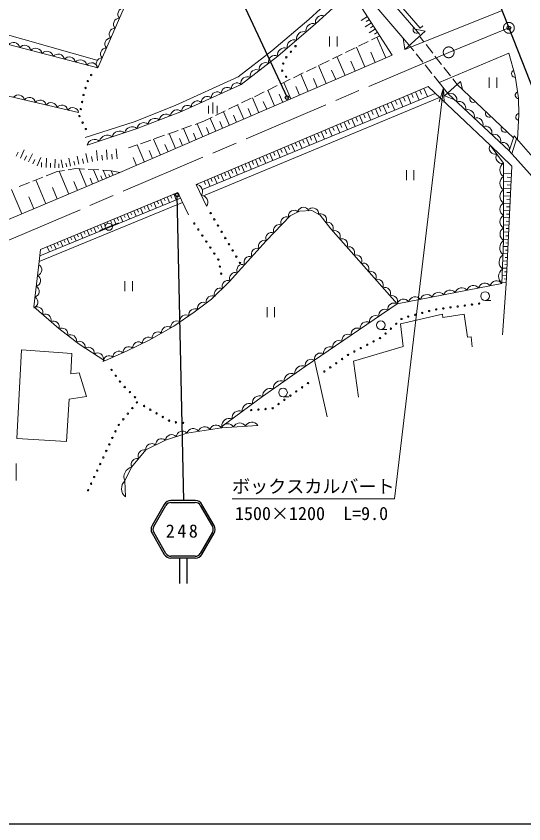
# Model space of a CAD drawing. Units: millimetres, scale not verified. Extents: x 40000 to 680000, y 20000 to 380000.
# Drawn here: x 392611 to 462893, y 205000 to 316886 of the extents above; entities that cross this region are included whole.
import ezdxf
from ezdxf.enums import TextEntityAlignment as Align

# ---------------------------------------------------------------- set-up
doc = ezdxf.new("R2010")
doc.units = ezdxf.units.MM
doc.header["$LTSCALE"] = 1000
doc.header["$PDMODE"] = 32
doc.header["$PDSIZE"] = 500
doc.linetypes.add('CHAIN', pattern=[18.5, 12, -1.5, 3.5, -1.5])
for name, color, linetype, lineweight in [('M-BMK', 2, 'CHAIN', 13), ('M-BMK-OTRS', 5, 'Continuous', 25), ('M-STR-HTXT', 7, 'Continuous', 13), ('M-STR-STRC', 7, 'Continuous', 25), ('M-TTL-BAND', 7, 'Continuous', 25), ('M-WORK', 1, 'Continuous', 13)]:
    doc.layers.add(name, color=color, linetype=linetype, lineweight=lineweight)
doc.layers.add('M-OTRS', color=6, linetype='Continuous')
doc.styles.add('ＭＳ ゴシック', font='')
doc.styles.get('ＭＳ ゴシック').set_extended_font_data('MS Gothic')

# ---------------------------------------------------------------- blocks, each defined once
blk = doc.blocks.new('open_arrow')
at = {"color": 0, "linetype": 'Continuous', "lineweight": -2}
blk.add_lwpolyline([(7.5, 1.25), (0, 0), (7.5, -1.25)], dxfattribs=at)

msp = doc.modelspace()

# ---------------------------------------------------------------- linework, layer by layer
at = {"layer": 'M-BMK'}
for p, q in [((460825, 315261), (452487, 311873)), ((452487, 311873), (350025, 268103))]:
    msp.add_line(p, q, dxfattribs=at)
for centre in [(460825, 315261), (452487, 311873)]:
    msp.add_circle(centre, 750, dxfattribs=at)
at = {"layer": 'M-BMK-OTRS'}
for p, q in [((446246, 352509), (460825, 315261)), ((460825, 315261), (475404, 278012))]:
    msp.add_line(p, q, dxfattribs=at)
at = {"layer": 'M-OTRS'}
msp.add_point((460825, 315261), dxfattribs=at)
at = {"layer": 'M-STR-HTXT'}
msp.add_lwpolyline([(451761, 306947), (445000, 250000), (422500, 250000)], dxfattribs=at)
at = {"layer": 'M-STR-STRC'}
for p, q in [((417042, 333792), (430110, 305605)), ((415833, 249782), (414886, 292094)), ((417415, 249782), (414036, 249782)), ((414036, 249516), (417415, 249516)), ((413114, 249250), (411425, 246324)), ((411655, 246191), (413345, 249117)), ((418106, 249117), (419795, 246191)), ((420025, 246324), (418336, 249250)), ((411425, 245260), (413114, 242334)), ((413345, 242467), (411655, 245393)), ((419795, 245393), (418106, 242467)), ((418336, 242334), (420025, 245260)), ((417415, 242068), (414036, 242068)), ((417415, 241802), (414036, 241802)), ((415225, 241802), (415225, 238302)), ((416225, 241802), (416225, 238302))]:
    msp.add_line(p, q, dxfattribs=at)
for centre in [(430110, 305605), (414886, 292094)]:
    msp.add_circle(centre, 250, dxfattribs=at)
for centre, radius, start, end in [((414036, 248718), 1064, 90, 150), ((414036, 248718), 798, 90, 150), ((417415, 248718), 1064, 30, 90), ((417415, 248718), 798, 30, 90), ((412347, 245792), 1064, 150, 210), ((412347, 245792), 798, 150, 210), ((419104, 245792), 798, 330, 30.00002), ((419104, 245792), 1064, 330, 30), ((414036, 242866), 1064, 210, 270), ((414036, 242866), 798, 210, 270), ((417415, 242866), 798, 270, 330), ((417415, 242866), 1064, 270, 330)]:
    msp.add_arc(centre, radius, start, end, dxfattribs=at)
at = {"layer": 'M-TTL-BAND'}
msp.add_line((40000, 205000), (579000, 205000), dxfattribs=at)
at = {"layer": 'M-WORK'}
for p, q in [((448544, 315214), (432644, 333747)), ((432272, 333115), (448513, 314346)), ((446985, 312927), (430809, 331847)), ((433135, 316407), (438425, 321317)), ((444687, 311494), (438989, 320330)), ((382990, 316698), (403780, 310784)), ((441241, 316838), (440373, 316278)), ((446410, 312283), (459879, 317678)), ((428014, 312066), (433135, 316407)), ((441801, 315970), (440941, 315415)), ((441521, 316404), (441087, 316124)), ((442078, 315539), (441648, 315262)), ((448544, 315214), (448923, 315539)), ((442356, 315109), (441503, 314559)), ((442631, 314683), (442204, 314408)), ((446410, 312283), (449217, 314787)), ((449217, 314787), (447856, 315105)), ((436012, 314068), (436012, 312668)), ((437062, 312668), (437062, 314068)), ((439987, 312732), (441336, 313388)), ((441785, 313607), (442957, 314177)), ((443769, 311097), (442530, 313969)), ((446206, 313839), (446410, 312283)), ((448460, 314112), (449060, 313338)), ((438188, 311857), (439537, 312513)), ((440898, 309858), (439714, 312599)), ((446985, 312927), (447664, 312076)), ((449366, 312943), (450286, 311758)), ((406965, 295208), (444687, 311494)), ((423356, 308481), (428014, 312066)), ((436390, 310982), (437739, 311638)), ((438157, 308674), (437027, 311291)), ((442334, 310478), (441714, 311913)), ((447976, 311686), (448912, 310513)), ((450592, 311363), (451511, 310177)), ((451151, 307709), (460824, 311773)), ((435539, 307544), (434461, 310043)), ((434592, 310107), (435940, 310763)), ((439527, 309266), (438935, 310637)), ((449224, 310123), (450160, 308950)), ((430995, 308357), (432343, 309013)), ((433041, 306465), (432011, 308851)), ((432793, 309232), (434142, 309888)), ((436848, 308109), (436283, 309418)), ((451818, 309782), (452737, 308597)), ((414626, 304531), (423356, 308481)), ((429196, 307482), (430545, 308138)), ((430655, 305436), (429672, 307713)), ((434290, 307005), (433751, 308254)), ((450472, 308560), (451151, 307709)), ((452390, 306161), (451151, 307709)), ((451927, 305866), (454106, 307850)), ((453043, 308202), (453643, 307428)), ((454106, 307850), (454410, 306788)), ((458090, 308371), (458090, 306971)), ((459140, 306971), (459140, 308371)), ((449628, 307124), (417525, 293571)), ((427398, 306607), (428747, 307263)), ((428378, 304452), (427439, 306627)), ((431848, 305950), (431333, 307143)), ((448487, 306642), (448727, 306072)), ((449057, 306883), (449542, 305735)), ((458213, 299022), (449628, 307124)), ((453643, 307428), (461460, 300041)), ((418406, 292853), (450625, 306183)), ((451208, 305633), (418555, 292001)), ((423801, 304857), (425150, 305513)), ((426203, 303513), (425307, 305589)), ((425599, 305732), (426948, 306388)), ((429517, 304944), (429025, 306083)), ((445660, 305449), (446135, 304325)), ((446222, 305686), (446460, 305124)), ((446784, 305924), (447262, 304792)), ((447350, 306163), (447589, 305597)), ((447917, 306402), (448398, 305261)), ((453331, 305279), (451927, 305866)), ((460871, 298208), (452390, 306161)), ((408968, 302238), (414626, 304531)), ((419251, 303416), (419251, 304466)), ((419851, 303416), (419851, 304916)), ((420451, 303416), (420451, 304466)), ((422002, 303982), (423351, 304638)), ((424127, 302617), (423272, 304599)), ((427291, 303983), (426821, 305070)), ((443436, 304510), (443904, 303402)), ((443990, 304744), (444224, 304190)), ((444544, 304978), (445015, 303862)), ((445102, 305214), (445338, 304656)), ((420204, 303107), (421553, 303763)), ((422146, 301761), (421329, 303654)), ((425165, 303065), (424717, 304103)), ((440701, 303356), (440930, 302813)), ((441243, 303585), (441705, 302492)), ((441790, 303815), (442020, 303269)), ((442336, 304046), (442800, 302945)), ((442886, 304278), (443118, 303728)), ((402177, 300072), (408968, 302238)), ((417378, 301890), (418583, 302318)), ((418583, 302318), (419754, 302888)), ((420253, 300945), (419473, 302751)), ((421199, 301353), (420791, 302299)), ((423136, 302189), (422709, 303180)), ((438013, 302221), (438464, 301151)), ((438547, 302446), (438773, 301912)), ((439082, 302672), (439537, 301595)), ((439620, 302899), (439848, 302361)), ((440159, 303127), (440617, 302042)), ((413608, 300554), (415021, 301055)), ((415493, 301222), (416906, 301723)), ((416621, 299376), (415780, 301324)), ((418447, 300165), (417659, 301990)), ((419350, 300555), (418960, 301458)), ((435374, 301107), (435595, 300583)), ((435897, 301328), (436342, 300274)), ((436424, 301550), (436647, 301023)), ((436951, 301772), (437399, 300711)), ((437482, 301997), (437706, 301466)), ((412595, 297638), (411638, 299856)), ((411723, 299886), (413136, 300387)), ((414674, 298536), (413776, 300614)), ((415648, 298956), (415227, 299930)), ((417534, 299771), (417140, 300683)), ((432780, 300012), (433216, 298980)), ((433296, 300229), (433514, 299714)), ((433812, 300447), (434250, 299408)), ((434331, 300666), (434551, 300147)), ((434851, 300886), (435293, 299839)), ((460871, 298208), (461546, 300310)), ((461225, 297816), (461897, 299906)), ((461546, 300310), (466317, 294821)), ((408161, 298623), (409366, 299050)), ((410378, 296681), (409357, 299047)), ((409838, 299217), (411251, 299719)), ((413635, 298087), (413186, 299126)), ((430234, 298937), (430447, 298432)), ((430739, 299150), (431168, 298133)), ((431247, 299365), (431462, 298856)), ((431756, 299579), (432188, 298555)), ((432268, 299795), (432484, 299283)), ((458213, 299022), (461221, 296106)), ((392625, 297472), (392886, 298041)), ((393195, 297211), (393715, 298350)), ((394332, 296692), (394852, 297829)), ((402518, 296627), (402252, 297843)), ((403861, 296891), (403734, 298255)), ((404546, 296955), (404483, 297641)), ((405232, 297018), (405105, 298390)), ((405907, 297081), (405844, 297756)), ((406581, 297143), (406456, 298493)), ((411487, 297160), (411008, 298268)), ((427237, 297672), (427446, 297178)), ((427732, 297880), (428152, 296885)), ((428229, 298090), (428439, 297593)), ((428727, 298300), (429150, 297298)), ((429228, 298512), (429440, 298011)), ((429729, 298724), (430156, 297714)), ((460871, 298208), (464898, 293739)), ((393764, 296952), (394024, 297520)), ((394918, 296424), (395186, 297010)), ((395504, 296157), (396040, 297328)), ((396112, 295949), (396136, 296601)), ((396764, 295925), (396812, 297228)), ((397360, 295903), (397382, 296500)), ((397957, 295882), (398000, 297075)), ((399072, 295874), (398833, 296967)), ((399614, 295992), (399495, 296534)), ((400155, 296110), (399918, 297194)), ((400729, 296236), (400604, 296810)), ((401303, 296361), (401052, 297509)), ((401910, 296494), (401778, 297102)), ((403187, 296774), (403041, 297443)), ((409269, 296202), (408791, 297311)), ((424788, 296638), (425199, 295663)), ((425275, 296843), (425481, 296356)), ((425762, 297049), (426176, 296068)), ((426253, 297256), (426460, 296765)), ((426743, 297463), (427161, 296475)), ((398269, 295351), (399314, 295519)), ((398516, 295861), (398536, 296420)), ((399889, 292228), (398554, 295397)), ((399808, 295598), (400854, 295766)), ((400854, 295766), (402069, 295694)), ((402359, 293268), (401319, 295738)), ((402568, 295664), (404065, 295575)), ((404014, 293965), (403317, 295619)), ((404564, 295545), (405780, 295473)), ((405122, 294431), (404655, 295540)), ((406044, 294820), (405768, 295474)), ((405780, 295473), (406965, 295208)), ((421907, 295421), (422310, 294468)), ((422384, 295623), (422585, 295146)), ((422861, 295824), (423266, 294864)), ((423341, 296027), (423543, 295546)), ((423821, 296229), (424229, 295262)), ((424304, 296433), (424509, 295950)), ((446633, 295550), (446633, 294150)), ((447683, 294150), (447683, 295550)), ((461221, 296106), (460465, 279807)), ((388931, 287613), (406965, 295208)), ((394903, 294033), (396299, 294580)), ((396765, 294762), (398269, 295351)), ((403186, 293616), (402838, 294444)), ((404568, 294198), (404335, 294752)), ((405583, 294625), (405445, 294953)), ((419554, 294428), (419751, 293961)), ((420020, 294625), (420417, 293685)), ((420490, 294823), (420689, 294353)), ((420960, 295022), (421360, 294075)), ((421434, 295221), (421634, 294748)), ((461174, 295107), (460068, 295158)), ((461149, 294553), (460595, 294579)), ((393040, 293304), (394437, 293851)), ((396719, 290893), (395327, 294199)), ((398304, 291560), (397637, 293145)), ((401124, 292748), (400604, 293983)), ((418972, 290547), (417525, 293571)), ((418621, 294034), (418818, 293567)), ((419087, 294231), (419481, 293298)), ((461123, 294000), (460071, 294049)), ((461099, 293474), (460573, 293499)), ((393413, 289501), (391986, 292891)), ((414972, 292472), (395998, 284540)), ((413989, 292061), (414154, 291667)), ((414450, 292254), (414782, 291460)), ((414911, 292447), (415077, 292050)), ((416459, 289375), (414972, 292472)), ((461074, 292948), (460075, 292995)), ((461051, 292449), (460551, 292472)), ((395066, 290197), (394370, 291850)), ((395802, 282898), (415643, 291074)), ((395895, 283678), (415346, 291693)), ((411221, 290904), (411383, 290517)), ((411682, 291097), (412008, 290317)), ((412144, 291290), (412306, 290900)), ((412605, 291483), (412933, 290698)), ((413066, 291675), (413230, 291283)), ((413527, 291868), (413857, 291079)), ((461028, 291949), (460078, 291993)), ((460982, 290950), (460082, 290992)), ((461005, 291450), (460530, 291472)), ((408914, 289940), (409234, 289174)), ((409376, 290133), (409536, 289750)), ((409837, 290325), (410159, 289555)), ((410298, 290518), (410459, 290133)), ((410760, 290711), (411083, 289936)), ((460935, 289951), (460085, 289991)), ((460958, 290451), (460508, 290472)), ((406146, 288783), (406461, 288031)), ((406608, 288976), (406765, 288600)), ((407069, 289168), (407385, 288412)), ((407530, 289361), (407688, 288983)), ((407992, 289554), (408310, 288793)), ((408453, 289747), (408612, 289367)), ((460889, 288952), (460088, 288989)), ((460912, 289452), (460487, 289472)), ((403379, 287626), (403687, 286888)), ((403840, 287819), (403994, 287450)), ((405441, 287719), (404140, 287174)), ((404301, 288011), (404611, 287269)), ((404763, 288204), (404918, 287833)), ((405224, 288397), (405304, 288206)), ((405441, 287719), (406790, 288277)), ((405685, 288590), (405841, 288217)), ((460843, 287953), (460092, 287988)), ((460866, 288453), (460465, 288471)), ((400611, 286469), (400913, 285745)), ((401072, 286661), (401223, 286300)), ((401533, 286854), (401838, 286126)), ((401995, 287047), (402147, 286683)), ((402456, 287240), (402762, 286507)), ((402917, 287433), (403070, 287067)), ((460796, 286954), (460095, 286987)), ((460773, 286455), (460422, 286471)), ((460819, 287454), (460444, 287471)), ((397843, 285312), (398139, 284603)), ((398304, 285504), (398452, 285150)), ((398765, 285697), (399064, 284984)), ((399227, 285890), (399376, 285533)), ((399688, 286083), (399988, 285365)), ((400149, 286276), (400300, 285917)), ((460750, 285956), (460098, 285986)), ((460727, 285456), (460401, 285471)), ((395802, 282898), (395998, 284540)), ((396920, 284926), (397215, 284222)), ((397381, 285119), (397529, 284767)), ((460704, 284957), (460065, 284986)), ((460680, 284457), (460361, 284472)), ((460657, 283958), (460024, 283987)), ((460634, 283458), (460317, 283473)), ((460565, 281960), (459942, 281989)), ((460611, 282959), (459983, 282988)), ((460588, 282459), (460274, 282474)), ((460518, 280961), (459901, 280990)), ((460541, 281460), (460230, 281475)), ((407676, 280187), (407676, 278787)), ((408726, 278787), (408726, 280187)), ((460472, 279962), (459860, 279990)), ((460465, 279807), (459940, 272751)), ((460495, 280461), (460186, 280476)), ((457523, 277517), (458323, 277517)), ((427347, 276565), (427347, 275165)), ((428397, 275165), (428397, 276565)), ((445839, 274278), (451627, 275611)), ((451627, 275611), (451692, 275123)), ((451692, 275123), (454634, 275611)), ((454634, 275611), (455090, 272408)), ((446197, 271124), (445839, 274278)), ((443107, 273477), (443907, 273477)), ((455090, 272408), (455610, 272457)), ((455610, 272457), (455740, 271091)), ((439320, 269091), (446197, 271124)), ((393334, 270670), (392697, 258368)), ((400329, 270143), (393334, 270670)), ((400183, 267315), (400329, 270143)), ((433896, 269221), (435645, 261369)), ((440011, 264125), (439320, 269091)), ((401325, 267461), (400183, 267315)), ((402347, 264183), (401325, 267461)), ((399971, 263824), (402347, 264183)), ((429552, 264153), (430352, 264153)), ((399599, 257944), (399971, 263824)), ((392697, 258368), (399599, 257944)), ((392596, 254929), (392628, 253745)), ((392628, 253745), (392612, 252551))]:
    msp.add_line(p, q, dxfattribs=at)
for points in [[(412304, 329014), (403923, 309712), (391547, 312940), (380817, 315915)], [(438989, 320330), (434060, 315801), (428817, 311339), (423744, 307437), (415502, 303681), (409356, 301316), (402431, 298999)], [(401259, 303530), (390764, 305993), (381522, 308481), (370792, 311700)], [(460824, 311773), (461678, 308611), (462166, 305538), (462198, 303279), (462009, 299778)], [(458213, 299022), (460063, 296500), (460083, 291008), (460099, 285820), (459855, 279869), (445350, 277018), (432636, 268363), (426718, 264205), (421076, 260043)], [(445350, 277018), (436189, 287407), (434677, 289309), (433539, 289943), (431832, 289894), (430548, 289244), (427231, 285773), (422086, 280067), (419639, 277660), (417265, 275872), (414420, 273937), (411006, 272003), (408063, 270572), (404909, 269125), (401314, 271436), (398501, 273599), (395055, 276623), (395802, 282898)], [(426045, 260193), (421022, 259868), (416258, 259137), (413283, 258161), (410552, 256796), (408601, 254389), (407658, 252520), (407739, 250292)]]:
    msp.add_lwpolyline(points, dxfattribs=at)
for centre, radius in [((431281, 312727), 100), ((430007, 311186), 100), ((430644, 311956), 100), ((429577, 310325), 100), ((402995, 308740), 100), ((429450, 309333), 100), ((402525, 307885), 100), ((429983, 308488), 100), ((402215, 306934), 100), ((401932, 305976), 100), ((401741, 304995), 100), ((401551, 304013), 100), ((401370, 303033), 100), ((401813, 302136), 100), ((402255, 301239), 100), ((419531, 289600), 100), ((420039, 288739), 100), ((405441, 287719), 500), ((417267, 288163), 100), ((420547, 287877), 100), ((417822, 287331), 100), ((418377, 286499), 100), ((421055, 287016), 100), ((418932, 285667), 100), ((421563, 286154), 100), ((422071, 285293), 100), ((419487, 284835), 100), ((422579, 284432), 100), ((420042, 284003), 100), ((420597, 283171), 100), ((423087, 283570), 100), ((420811, 282201), 100), ((423594, 282709), 100), ((420993, 281218), 100), ((457523, 278117), 600), ((450759, 276258), 100), ((451750, 276394), 100), ((452741, 276529), 100), ((453732, 276665), 100), ((454722, 276800), 100), ((455713, 276936), 100), ((456704, 277071), 100), ((446882, 275277), 100), ((447851, 275525), 100), ((448820, 275773), 100), ((449788, 276021), 100), ((443107, 274077), 600), ((445222, 274271), 100), ((445956, 274950), 100), ((443753, 272914), 100), ((444487, 273593), 100), ((442095, 271825), 100), ((442981, 272289), 100), ((440323, 270897), 100), ((441209, 271361), 100), ((438555, 269964), 100), ((439437, 270433), 100), ((436920, 268812), 100), ((437737, 269388), 100), ((405812, 267881), 100), ((435285, 267660), 100), ((436102, 268236), 100), ((406399, 267071), 100), ((406986, 266262), 100), ((407638, 265507), 100), ((429552, 264753), 600), ((432201, 265474), 100), ((433016, 266053), 100), ((408350, 264805), 100), ((409062, 264103), 100), ((430570, 264315), 100), ((431386, 264894), 100), ((409323, 263375), 100), ((410319, 262877), 100), ((428940, 263156), 100), ((429755, 263735), 100), ((408070, 261817), 100), ((408697, 262596), 100), ((411182, 262372), 100), ((412045, 261866), 100), ((425149, 262317), 100), ((426146, 262389), 100), ((427143, 262461), 100), ((428125, 262576), 100), ((407443, 261038), 100), ((412907, 261361), 100), ((413770, 260855), 100), ((414719, 260622), 100), ((406817, 260258), 100), ((415716, 260540), 100), ((405932, 258471), 100), ((406352, 259379), 100), ((405512, 257564), 100), ((405092, 256656), 100), ((404671, 255749), 100), ((403831, 253934), 100), ((404251, 254841), 100), ((403411, 253026), 100), ((402991, 252119), 100), ((402571, 251211), 100)]:
    msp.add_circle(centre, radius, dxfattribs=at)
for centre, radius, start, end in [((407504, 317170), 815, 89.2574, 223.80195), ((434981, 316036), 950, 70.85728, 194.30324), ((406905, 315791), 815, 89.2574, 223.80195), ((433723, 314870), 991, 70.09384, 190.71254), ((406307, 314412), 815, 89.2574, 223.80195), ((432412, 313754), 991, 70.09384, 190.71254), ((448061, 315040), 512, 143.55034, 298.18957), ((405708, 313034), 815, 89.2574, 223.80195), ((431101, 312638), 991, 70.09384, 190.71254), ((392222, 312361), 889, 11.3342, 139.43631), ((393769, 311958), 889, 11.3342, 139.43631), ((395316, 311555), 889, 11.3342, 139.43631), ((405109, 311655), 815, 89.2574, 223.80195), ((429790, 311523), 991, 70.09384, 190.71254), ((396863, 311151), 889, 11.3342, 139.43631), ((398410, 310748), 889, 11.3342, 139.43631), ((399957, 310344), 889, 11.3342, 139.43631), ((404511, 310276), 815, 89.2574, 223.80195), ((428420, 310542), 890, 63.5538, 191.58338), ((401504, 309941), 889, 11.3342, 139.43631), ((403051, 309538), 889, 11.3342, 139.43631), ((427152, 309566), 890, 63.5538, 191.58338), ((425884, 308591), 890, 63.5538, 191.58338), ((461715, 308906), 512, 117.78584, 272.42507), ((424616, 307615), 890, 63.5538, 191.58338), ((421816, 306207), 820, 47.45351, 181.53654), ((423190, 306833), 820, 47.45351, 181.53654), ((392935, 305132), 843, 10.79381, 142.78948), ((394434, 304780), 843, 10.79381, 142.78948), ((419069, 304955), 820, 47.45351, 181.53654), ((420443, 305581), 820, 47.45351, 181.53654), ((452695, 305272), 940, 344.73935, 108.94369), ((455901, 305449), 512, 149.29869, 303.93793), ((462216, 305938), 512, 111.69971, 266.33894), ((395933, 304428), 843, 10.79381, 142.78948), ((397432, 304076), 843, 10.79381, 142.78948), ((398931, 303724), 843, 10.79381, 142.78948), ((416321, 303703), 820, 47.45351, 181.53654), ((417695, 304329), 820, 47.45351, 181.53654), ((453907, 304136), 940, 344.73935, 108.94369), ((400431, 303373), 843, 10.79381, 142.78948), ((413351, 302395), 928, 48.49992, 173.60557), ((414887, 302987), 928, 48.49992, 173.60557), ((455118, 303000), 940, 344.73935, 108.94369), ((458081, 303389), 512, 149.29869, 303.93793), ((462291, 302919), 512, 99.58106, 254.22029), ((410278, 301212), 928, 48.49992, 173.60557), ((411814, 301804), 928, 48.49992, 173.60557), ((456330, 301864), 940, 344.73935, 108.94369), ((406944, 299894), 1083, 51.07451, 165.91639), ((408676, 300473), 1083, 51.07451, 165.91639), ((457541, 300728), 940, 344.73935, 108.94369), ((460261, 301328), 512, 149.29869, 303.93793), ((405213, 299315), 1083, 51.07451, 165.91639), ((458753, 299592), 940, 344.73935, 108.94369), ((403481, 298735), 1083, 51.07451, 165.91639), ((458967, 298605), 861, 151.06294, 281.45896), ((459965, 298456), 940, 344.73935, 108.94369), ((459892, 297344), 861, 151.06294, 281.45896), ((460654, 295587), 1088, 122.90732, 237.4979), ((460661, 293756), 1088, 122.90732, 237.4979), ((417479, 292620), 952, 323.92948, 87.21225), ((418202, 291108), 952, 323.92948, 87.21225), ((460667, 291926), 1088, 122.90732, 237.4979), ((460583, 290145), 998, 120.11054, 240.2485), ((431118, 289183), 812, 49.47429, 184.23456), ((432382, 289597), 812, 24.25644, 159.01671), ((433679, 289508), 812, 353.49581, 128.25608), ((430070, 288291), 812, 68.92338, 203.68365), ((434763, 288699), 812, 331.10006, 105.86033), ((460589, 288416), 998, 120.11054, 240.2485), ((429034, 287207), 812, 68.92338, 203.68365), ((435696, 287525), 812, 331.10006, 105.86033), ((460594, 286686), 998, 120.11054, 240.2485), ((427997, 286122), 812, 68.92338, 203.68365), ((436683, 286374), 812, 334.02722, 108.78749), ((426982, 285030), 812, 70.57859, 205.33886), ((437675, 285249), 812, 334.02722, 108.78749), ((460793, 284798), 1235, 124.17955, 231.1267), ((425978, 283916), 812, 70.57859, 205.33886), ((438667, 284124), 812, 334.02722, 108.78749), ((424973, 282802), 812, 70.57859, 205.33886), ((439659, 282999), 812, 334.02722, 108.78749), ((460712, 282814), 1235, 124.17955, 231.1267), ((395350, 281741), 812, 285.82392, 60.58419), ((423969, 281688), 812, 70.57859, 205.33886), ((440652, 281874), 812, 334.02722, 108.78749), ((395172, 280251), 812, 285.82392, 60.58419), ((422964, 280574), 812, 70.57859, 205.33886), ((441644, 280749), 812, 334.02722, 108.78749), ((460630, 280831), 1235, 124.17955, 231.1267), ((421924, 279469), 812, 67.14001, 201.90028), ((442636, 279624), 812, 334.02722, 108.78749), ((457519, 278978), 924, 38.45045, 163.7897), ((459131, 279294), 924, 38.45045, 163.7897), ((394995, 278762), 812, 285.82392, 60.58419), ((420854, 278417), 812, 67.14001, 201.90028), ((443628, 278499), 812, 334.02722, 108.78749), ((451073, 277711), 924, 38.45045, 163.7897), ((452685, 278027), 924, 38.45045, 163.7897), ((454296, 278344), 924, 38.45045, 163.7897), ((455908, 278661), 924, 38.45045, 163.7897), ((394817, 277272), 812, 285.82392, 60.58419), ((419745, 277349), 812, 59.61514, 194.37541), ((444620, 277374), 812, 334.02722, 108.78749), ((446238, 276760), 924, 38.45045, 163.7897), ((447850, 277077), 924, 38.45045, 163.7897), ((449461, 277394), 924, 38.45045, 163.7897), ((395512, 275805), 812, 341.35749, 116.11776), ((418547, 276446), 812, 59.61514, 194.37541), ((444907, 276303), 842, 58.18521, 190.30373), ((396640, 274816), 812, 341.35749, 116.11776), ((416092, 274697), 812, 56.83557, 191.59584), ((417333, 275540), 812, 56.83557, 191.59584), ((442364, 274572), 842, 58.18521, 190.30373), ((443635, 275438), 842, 58.18521, 190.30373), ((397767, 273827), 812, 341.35749, 116.11776), ((414852, 273853), 812, 56.83557, 191.59584), ((441092, 273707), 842, 58.18521, 190.30373), ((398943, 272865), 812, 345.06728, 119.82755), ((412234, 272339), 812, 52.15865, 186.91892), ((413539, 273079), 812, 52.15865, 186.91892), ((439821, 272841), 842, 58.18521, 190.30373), ((400133, 271950), 812, 345.06728, 119.82755), ((410903, 271605), 812, 48.54832, 183.30859), ((437278, 271110), 842, 58.18521, 190.30373), ((438549, 271976), 842, 58.18521, 190.30373), ((401355, 271038), 812, 349.88682, 124.64709), ((402617, 270227), 812, 349.88682, 124.64709), ((408205, 270294), 812, 48.54832, 183.30859), ((409554, 270949), 812, 48.54832, 183.30859), ((436006, 270244), 842, 58.18521, 190.30373), ((403879, 269416), 812, 349.88682, 124.64709), ((405472, 269040), 812, 47.26377, 182.02404), ((406836, 269665), 812, 47.26377, 182.02404), ((434735, 269379), 842, 58.18521, 190.30373), ((433464, 268513), 842, 58.18521, 190.30373), ((432222, 267379), 1067, 67.20161, 182.9829), ((429263, 265300), 1067, 67.20161, 182.9829), ((430743, 266339), 1067, 67.20161, 182.9829), ((427784, 264261), 1067, 67.20161, 182.9829), ((426320, 263268), 1018, 67.00255, 185.83371), ((424910, 262227), 1018, 67.00255, 185.83371), ((423499, 261187), 1018, 67.00255, 185.83371), ((422089, 260146), 1018, 67.00255, 185.83371), ((417112, 258868), 895, 34.92777, 162.53517), ((418700, 259112), 895, 34.92777, 162.53517), ((420288, 259356), 895, 34.92777, 162.53517), ((421888, 259469), 954, 32.11921, 155.28739), ((423563, 259578), 954, 32.11921, 155.28739), ((425237, 259686), 954, 32.11921, 155.28739), ((414140, 258060), 863, 43.01376, 173.29165), ((415627, 258548), 863, 43.01376, 173.29165), ((411383, 256839), 833, 50.1196, 183.0105), ((412749, 257522), 833, 50.1196, 183.0105), ((410336, 255974), 850, 75.26824, 206.66073), ((409360, 254771), 850, 75.26824, 206.66073), ((408885, 253074), 1346, 102.18112, 204.29089), ((408690, 251442), 1492, 133.76101, 230.41931)]:
    msp.add_arc(centre, radius, start, end, dxfattribs=at)

# ---------------------------------------------------------------- block references
at = {"layer": 'M-STR-HTXT', "xscale": 267, "yscale": 267, "rotation": 263.2}
msp.add_blockref('open_arrow', (451761, 306947), dxfattribs=at)

# ---------------------------------------------------------------- texts
at = {"layer": 'M-STR-HTXT', "style": 'ＭＳ ゴシック'}
for s, p in [('ボックスカルバート', (433750, 251750)), ('1500×1200\u3000L=9.0', (433500, 248000))]:
    msp.add_text(s, height=1833, dxfattribs=at).set_placement(p, align=Align.MIDDLE_CENTER)
at = {"layer": 'M-STR-STRC', "insert": (415716, 245556), "char_height": 1833, "attachment_point": 5, "style": 'ＭＳ ゴシック'}
msp.add_mtext('\\T1.28;248', dxfattribs=at)

doc.saveas('drawing.dxf')
